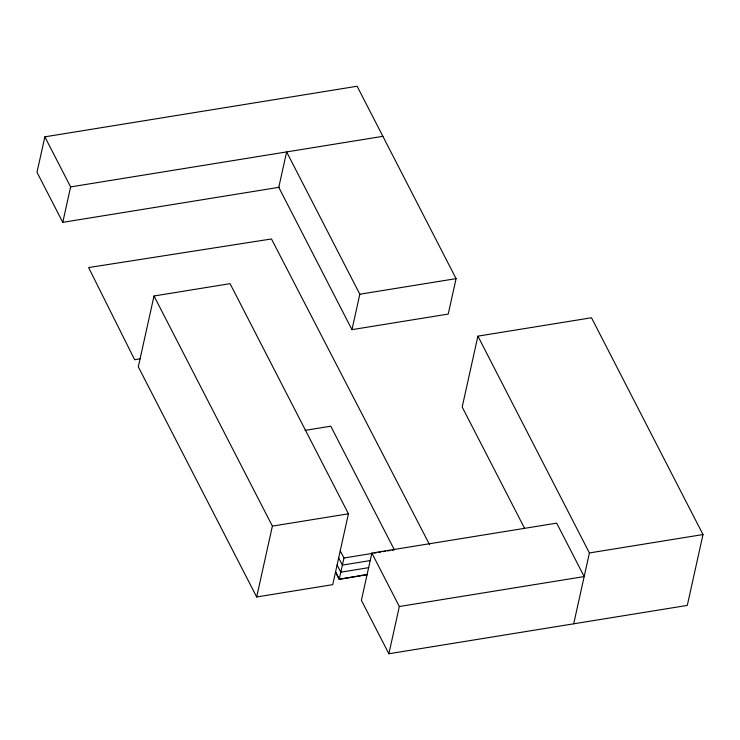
<?xml version="1.0" encoding="UTF-8"?>
<svg xmlns="http://www.w3.org/2000/svg" width="740" height="740" viewBox="0 0 740 740"><rect width="100%" height="100%" fill="white"/><g stroke="black" fill="none" stroke-linecap="round" stroke-linejoin="round"><path stroke-width="1.11" d="M351.972 329.661L359.825 294.224L286.63 151.922L278.776 187.35L351.972 329.661L448.227 314.065L456.081 278.638L357.124 86.247L44.853 136.835L37 172.272L62.761 222.342L279.295 187.266M62.761 222.342L70.615 186.915L44.853 136.835M154.013 295.982L138.306 366.846L256.678 596.976L332.732 584.655L348.438 513.801L230.066 283.661L154.013 295.982L272.385 526.121L256.678 596.976M367.243 574.721L339.235 579.263L343.943 558.006L340.271 550.847M388.87 653.753L399.341 606.513L584.174 576.571L556.684 523.134L371.859 553.076L361.388 600.316L388.87 653.753L687.293 605.403L703 534.548L591.491 317.756L477.901 336.154L462.186 407.019L524.549 528.258M573.694 623.811L589.41 552.947L477.901 336.154M339.235 579.263L335.59 572.066L339.235 579.263L366.337 574.601M140.304 358.78L134.652 359.751L88.615 267.556L271.469 238.955L429.607 544.714M70.615 186.915L382.885 136.327M359.825 294.224L456.081 278.638M305.01 430.384L330.78 426.212L394.365 549.829L392.126 550.199M272.385 526.121L348.438 513.801M343.943 558.006L371.961 553.465M374.2 553.104L376.438 552.734M378.677 552.373L380.924 552.012M383.163 551.652L385.401 551.282M387.64 550.921L389.888 550.56M370.389 560.55L342.38 565.092L338.698 557.932M368.816 567.635L340.807 572.177L337.125 565.018M589.41 552.947L703 534.548M371.859 553.076L399.341 606.513"/></g></svg>
